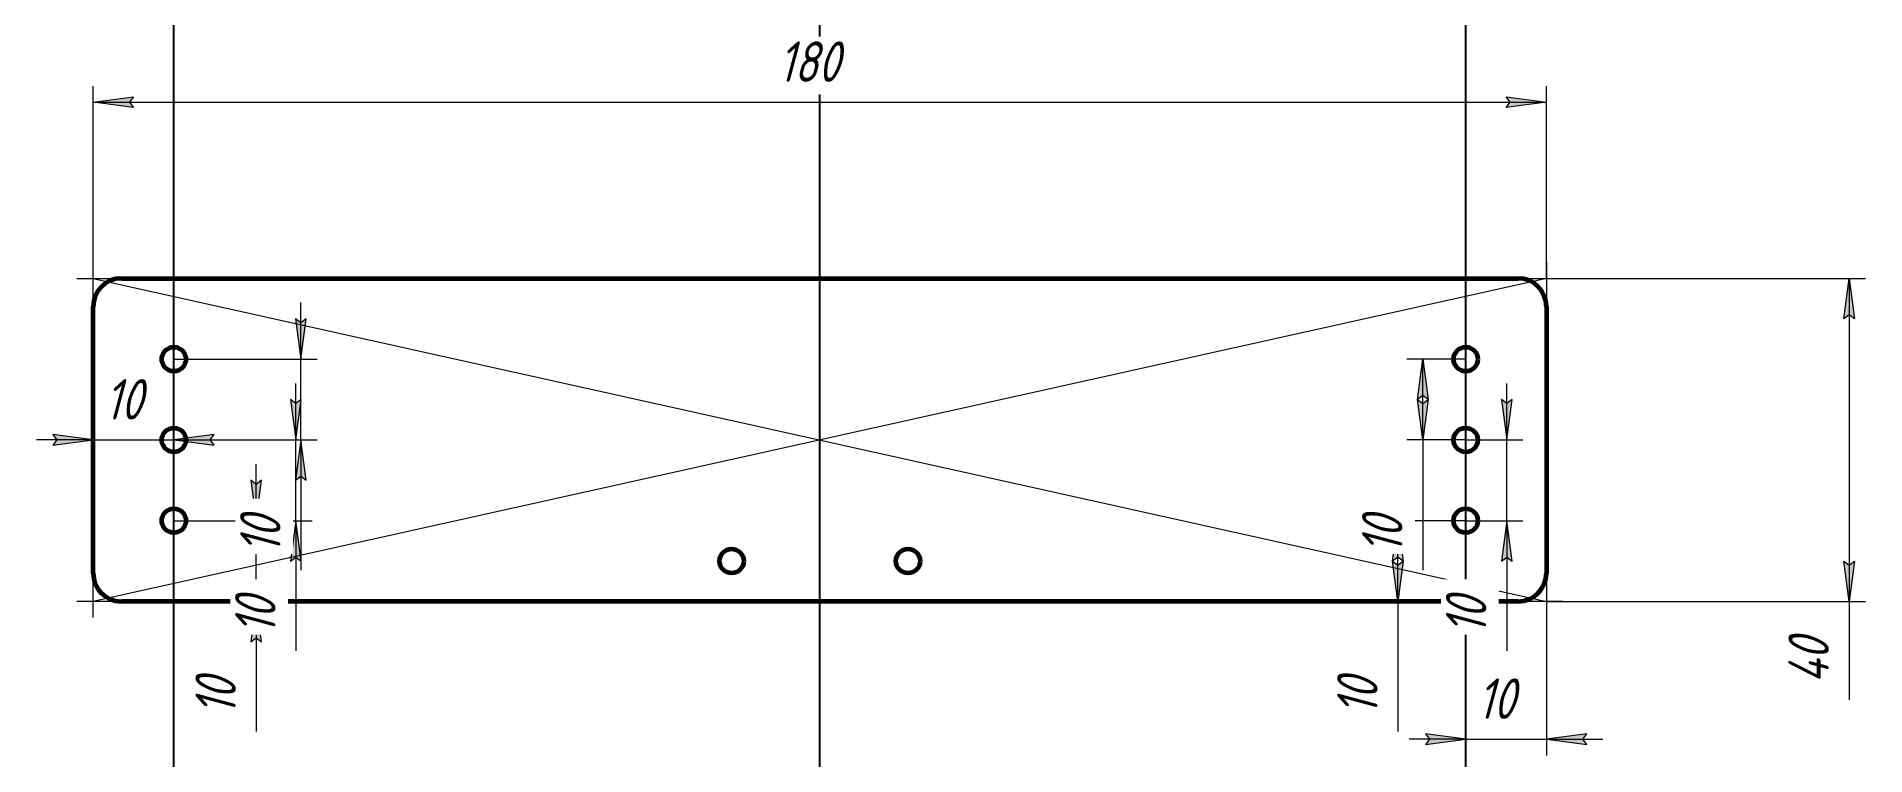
# Model space of a CAD drawing. Header units: millimetres. Extents: x -97 to 130, y -39 to 50.
import ezdxf

# ---------------------------------------------------------------- set-up
doc = ezdxf.new("R2010")
doc.units = ezdxf.units.MM
doc.linetypes.add('K5LT_BASIC', pattern=[0])
doc.linetypes.add('K5LT_THIN', pattern=[0])
doc.styles.add('KDIMTEXTSTYLE', font='GOST_AU.SHX', dxfattribs={"width": 0.96, "oblique": 15, "height": 5})
doc.styles.add('KTEXTSTYLE', font='GOST_AU.SHX', dxfattribs={"width": 0.96, "height": 5})
doc.dimstyles.new('KDIMSTYLE (1.00)', dxfattribs={"dimtxt": 5, "dimasz": 1, "dimexe": 2, "dimexo": 0, "dimgap": 1, "dimtad": 1, "dimtxsty": 'KDIMTEXTSTYLE', "dimsah": 1, "dimcen": 0, "dimdle": 1, "dimadec": 0, "dimazin": 0, "dimtfac": 0.667, "dimtmove": 0, "dimatfit": 3, "dimfxl": 1, "dimtvp": 1, "dimtolj": 1, "dimtzin": 0, "dimarcsym": 0})

# ---------------------------------------------------------------- blocks, each defined once
blk = doc.blocks.new('D0')
for points in [[(-90, 41.81), (-85, 42.47), (-85.5, 41.81), (-85, 41.16)], [(90, 41.81), (85, 42.47), (85.5, 41.81), (85, 41.16)]]:
    blk.add_hatch(color=7).paths.add_polyline_path(points)
at = {"color": 7, "linetype": 'K5LT_THIN', "lineweight": 18, "true_color": 0xffffff}
for p, q in [((-90, 20), (-90, 43.81)), ((90, 20), (90, 43.81)), ((-90, 41.81), (-85, 42.47)), ((-85, 41.16), (-90, 41.81)), ((-85, 42.47), (-85.5, 41.81)), ((-85.5, 41.81), (-85, 41.16)), ((85.5, 41.81), (85, 42.47)), ((85, 42.47), (90, 41.81)), ((90, 41.81), (85, 41.16)), ((85, 41.16), (85.5, 41.81))]:
    blk.add_line(p, q, dxfattribs=at)
blk.add_wipeout([(-5.14, 42.81), (-5.14, 49.95), (4.73, 49.95), (4.73, 42.81)])
blk.add_line((-90, 41.81), (90, 41.81), dxfattribs=at)
at = {"color": 7, "insert": (-5.14, 49.35), "char_height": 5, "attachment_point": 1, "style": 'KTEXTSTYLE'}
blk.add_mtext('\\H3.5;\\W0.965;\\Q15;\\Q15;\\H5.00;180', dxfattribs=at)
blk = doc.blocks.new('KDIMARROW_01')
blk.add_hatch(color=0).paths.add_polyline_path([(-5, -0.66), (0, 0), (-5, 0.66), (-4.5, 0)])
at = {"color": 0, "linetype": 'K5LT_THIN', "lineweight": 18}
for p, q in [((-4.5, 0), (-5, 0.66)), ((-5, 0.66), (0, 0)), ((0, 0), (-5, -0.66)), ((-5, -0.66), (-4.5, 0)), ((0, 0), (-1, 0))]:
    blk.add_line(p, q, dxfattribs=at)
blk = doc.blocks.new('D1')
for points in [[(128.16, 15), (127.5, 20), (126.84, 15), (127.5, 15.5)], [(127.5, -20), (128.16, -15), (127.5, -15.5), (126.84, -15)]]:
    blk.add_hatch(color=7).paths.add_polyline_path(points)
at = {"color": 7, "linetype": 'K5LT_THIN', "lineweight": 18, "true_color": 0xffffff}
for p, q in [((90, 20), (129.5, 20)), ((126.84, 15), (127.5, 20)), ((127.5, 20), (128.16, 15)), ((127.5, 20), (127.5, -20)), ((127.5, 15.5), (126.84, 15)), ((128.16, 15), (127.5, 15.5)), ((127.5, -20), (126.84, -15)), ((126.84, -15), (127.5, -15.5)), ((127.5, -15.5), (128.16, -15)), ((128.16, -15), (127.5, -20)), ((90, -20), (129.5, -20))]:
    blk.add_line(p, q, dxfattribs=at)
blk.add_wipeout([(126.5, -30.17), (119.37, -30.17), (119.37, -22.33), (126.5, -22.33)])
blk.add_line((127.5, -20), (127.5, -32.17), dxfattribs=at)
at = {"color": 7, "insert": (119.97, -30.17), "char_height": 5, "attachment_point": 1, "rotation": 90, "style": 'KTEXTSTYLE'}
blk.add_mtext('\\H3.5;\\W0.965;\\Q15;\\Q15;\\H5.00;40', dxfattribs=at)
blk = doc.blocks.new('D2')
for points in [[(-90, 0), (-95, 0.66), (-94.5, 0), (-95, -0.66)], [(-75.5, 0), (-75, 0.66), (-80, 0), (-75, -0.66)]]:
    blk.add_hatch(color=7).paths.add_polyline_path(points)
at = {"color": 7, "linetype": 'K5LT_THIN', "lineweight": 18, "true_color": 0xffffff}
for p, q in [((-90, 0), (-97, 0)), ((-90, 0), (-95, 0.66)), ((-95, 0.66), (-94.5, 0)), ((-94.5, 0), (-95, -0.66)), ((-95, -0.66), (-90, 0)), ((-90, -20), (-90, 2)), ((-80, -20), (-80, 2)), ((-75, 0.66), (-80, 0)), ((-80, 0), (-75, -0.66)), ((-80, 0), (-73, 0)), ((-75.5, 0), (-75, 0.66)), ((-75, -0.66), (-75.5, 0))]:
    blk.add_line(p, q, dxfattribs=at)
blk.add_wipeout([(-88.56, 1), (-88.56, 8.14), (-81.73, 8.14), (-81.73, 1)])
blk.add_line((-90, 0), (-80, 0), dxfattribs=at)
at = {"color": 7, "insert": (-88.56, 7.53), "char_height": 5, "attachment_point": 1, "style": 'KTEXTSTYLE'}
blk.add_mtext('\\H3.5;\\W0.965;\\Q15;\\Q15;\\H5.00;10', dxfattribs=at)
blk = doc.blocks.new('KDIMARROW_02')
blk.add_hatch(color=0).paths.add_polyline_path([(4.5, 0), (5, 0.66), (0, 0), (5, -0.66)])
at = {"color": 0, "linetype": 'K5LT_THIN', "lineweight": 18}
for p, q in [((0, 0), (-1, 0)), ((5, 0.66), (0, 0)), ((0, 0), (5, -0.66)), ((0, 0), (7, 0)), ((4.5, 0), (5, 0.66)), ((5, -0.66), (4.5, 0))]:
    blk.add_line(p, q, dxfattribs=at)
blk = doc.blocks.new('D3')
for points in [[(80, -37.07), (75, -36.41), (75.5, -37.07), (75, -37.73)], [(94.5, -37.07), (95, -36.41), (90, -37.07), (95, -37.73)]]:
    blk.add_hatch(color=7).paths.add_polyline_path(points)
at = {"color": 7, "linetype": 'K5LT_THIN', "lineweight": 18, "true_color": 0xffffff}
for p, q in [((80, -20), (80, -39.07)), ((90, -20), (90, -39.07)), ((80, -37.07), (73, -37.07)), ((80, -37.07), (75, -36.41)), ((75, -36.41), (75.5, -37.07)), ((75.5, -37.07), (75, -37.73)), ((75, -37.73), (80, -37.07)), ((95, -36.41), (90, -37.07)), ((90, -37.07), (95, -37.73)), ((90, -37.07), (97, -37.07)), ((94.5, -37.07), (95, -36.41)), ((95, -37.73), (94.5, -37.07))]:
    blk.add_line(p, q, dxfattribs=at)
blk.add_wipeout([(81.44, -36.07), (81.44, -28.94), (88.27, -28.94), (88.27, -36.07)])
blk.add_line((80, -37.07), (90, -37.07), dxfattribs=at)
at = {"color": 7, "insert": (81.44, -29.54), "char_height": 5, "attachment_point": 1, "style": 'KTEXTSTYLE'}
blk.add_mtext('\\H3.5;\\W0.965;\\Q15;\\Q15;\\H5.00;10', dxfattribs=at)
blk = doc.blocks.new('D4')
for points in [[(-69.79, -10), (-69.13, -5), (-69.79, -5.5), (-70.45, -5)], [(-69.13, -25), (-69.79, -20), (-70.45, -25), (-69.79, -24.5)]]:
    blk.add_hatch(color=7).paths.add_polyline_path(points)
at = {"color": 7, "linetype": 'K5LT_THIN', "lineweight": 18, "true_color": 0xffffff}
for p, q in [((-69.79, -10), (-69.79, -3)), ((-69.79, -5.5), (-70.45, -5)), ((-70.45, -5), (-69.79, -10)), ((-69.79, -10), (-69.13, -5)), ((-69.13, -5), (-69.79, -5.5)), ((-80, -10), (-67.79, -10)), ((-69.79, -20), (-69.79, -10)), ((-80, -20), (-67.79, -20)), ((-69.79, -20), (-70.45, -25)), ((-69.13, -25), (-69.79, -20)), ((-69.79, -20), (-69.79, -25)), ((-70.45, -25), (-69.79, -24.5)), ((-69.79, -24.5), (-69.13, -25))]:
    blk.add_line(p, q, dxfattribs=at)
blk.add_wipeout([(-70.79, -34.11), (-77.92, -34.11), (-77.92, -27.28), (-70.79, -27.28)])
for p, q in [((-69.79, -20), (-69.79, -27)), ((-69.79, -25), (-69.79, -36.11))]:
    blk.add_line(p, q, dxfattribs=at)
at = {"color": 7, "insert": (-77.32, -34.11), "char_height": 5, "attachment_point": 1, "rotation": 90, "style": 'KTEXTSTYLE'}
blk.add_mtext('\\H3.5;\\W0.965;\\Q15;\\Q15;\\H5.00;10', dxfattribs=at)
blk = doc.blocks.new('D5')
for points in [[(-64.88, 0), (-64.22, 5), (-64.88, 4.5), (-65.54, 5)], [(-64.22, -15), (-64.88, -10), (-65.54, -15), (-64.88, -14.5)]]:
    blk.add_hatch(color=7).paths.add_polyline_path(points)
at = {"color": 7, "linetype": 'K5LT_THIN', "lineweight": 18, "true_color": 0xffffff}
for p, q in [((-64.88, 0), (-64.88, 7)), ((-64.88, 4.5), (-65.54, 5)), ((-65.54, 5), (-64.88, 0)), ((-64.88, 0), (-64.22, 5)), ((-64.22, 5), (-64.88, 4.5)), ((-80, 0), (-62.88, 0)), ((-64.88, -10), (-64.88, 0)), ((-80, -10), (-62.88, -10)), ((-64.88, -10), (-65.54, -15)), ((-64.22, -15), (-64.88, -10)), ((-64.88, -10), (-64.88, -15)), ((-65.54, -15), (-64.88, -14.5)), ((-64.88, -14.5), (-64.22, -15))]:
    blk.add_line(p, q, dxfattribs=at)
blk.add_wipeout([(-65.88, -24.11), (-73.01, -24.11), (-73.01, -17.28), (-65.88, -17.28)])
for p, q in [((-64.88, -10), (-64.88, -17)), ((-64.88, -15), (-64.88, -26.11))]:
    blk.add_line(p, q, dxfattribs=at)
at = {"color": 7, "insert": (-72.41, -24.11), "char_height": 5, "attachment_point": 1, "rotation": 90, "style": 'KTEXTSTYLE'}
blk.add_mtext('\\H3.5;\\W0.965;\\Q15;\\Q15;\\H5.00;10', dxfattribs=at)
blk = doc.blocks.new('D6')
for points in [[(-64.26, 10), (-63.6, 15), (-64.26, 14.5), (-64.92, 15)], [(-63.6, -5), (-64.26, 0), (-64.92, -5), (-64.26, -4.5)]]:
    blk.add_hatch(color=7).paths.add_polyline_path(points)
at = {"color": 7, "linetype": 'K5LT_THIN', "lineweight": 18, "true_color": 0xffffff}
for p, q in [((-64.26, 10), (-64.26, 17)), ((-64.26, 14.5), (-64.92, 15)), ((-64.92, 15), (-64.26, 10)), ((-64.26, 10), (-63.6, 15)), ((-63.6, 15), (-64.26, 14.5)), ((-80, 10), (-62.26, 10)), ((-64.26, 0), (-64.26, 10)), ((-80, 0), (-62.26, 0)), ((-64.26, 0), (-64.92, -5)), ((-63.6, -5), (-64.26, 0)), ((-64.26, 0), (-64.26, -5)), ((-64.92, -5), (-64.26, -4.5)), ((-64.26, -4.5), (-63.6, -5))]:
    blk.add_line(p, q, dxfattribs=at)
blk.add_wipeout([(-65.26, -14.11), (-72.4, -14.11), (-72.4, -7.28), (-65.26, -7.28)])
for p, q in [((-64.26, 0), (-64.26, -7)), ((-64.26, -5), (-64.26, -16.11))]:
    blk.add_line(p, q, dxfattribs=at)
at = {"color": 7, "insert": (-71.79, -14.11), "char_height": 5, "attachment_point": 1, "rotation": 90, "style": 'KTEXTSTYLE'}
blk.add_mtext('\\H3.5;\\W0.965;\\Q15;\\Q15;\\H5.00;10', dxfattribs=at)
blk = doc.blocks.new('D7')
for points in [[(72.27, -15), (71.61, -10), (70.95, -15), (71.61, -14.5)], [(71.61, -20), (72.27, -15), (71.61, -15.5), (70.95, -15)]]:
    blk.add_hatch(color=7).paths.add_polyline_path(points)
at = {"color": 7, "linetype": 'K5LT_THIN', "lineweight": 18, "true_color": 0xffffff}
for p, q in [((80, -10), (69.61, -10)), ((70.95, -15), (71.61, -10)), ((71.61, -10), (72.27, -15)), ((71.61, -20), (71.61, -10)), ((71.61, -14.5), (70.95, -15)), ((71.61, -20), (70.95, -15)), ((70.95, -15), (71.61, -15.5)), ((72.27, -15), (71.61, -14.5)), ((71.61, -15.5), (72.27, -15)), ((72.27, -15), (71.61, -20)), ((80, -20), (69.61, -20)), ((71.61, -20), (71.61, -25))]:
    blk.add_line(p, q, dxfattribs=at)
blk.add_wipeout([(70.61, -34.11), (63.47, -34.11), (63.47, -27.28), (70.61, -27.28)])
blk.add_line((71.61, -25), (71.61, -36.11), dxfattribs=at)
at = {"color": 7, "insert": (64.08, -34.11), "char_height": 5, "attachment_point": 1, "rotation": 90, "style": 'KTEXTSTYLE'}
blk.add_mtext('\\H3.5;\\W0.965;\\Q15;\\Q15;\\H5.00;10', dxfattribs=at)
blk = doc.blocks.new('D8')
for points in [[(85.09, 0), (85.74, 5), (85.09, 4.5), (84.43, 5)], [(85.74, -15), (85.09, -10), (84.43, -15), (85.09, -14.5)]]:
    blk.add_hatch(color=7).paths.add_polyline_path(points)
at = {"color": 7, "linetype": 'K5LT_THIN', "lineweight": 18, "true_color": 0xffffff}
for p, q in [((85.09, 0), (85.09, 7)), ((85.09, 4.5), (84.43, 5)), ((84.43, 5), (85.09, 0)), ((85.09, 0), (85.74, 5)), ((85.74, 5), (85.09, 4.5)), ((80, 0), (87.09, 0)), ((85.09, -10), (85.09, 0)), ((80, -10), (87.09, -10)), ((85.09, -10), (84.43, -15)), ((85.74, -15), (85.09, -10)), ((85.09, -10), (85.09, -15)), ((84.43, -15), (85.09, -14.5)), ((85.09, -14.5), (85.74, -15))]:
    blk.add_line(p, q, dxfattribs=at)
blk.add_wipeout([(84.09, -24.11), (76.95, -24.11), (76.95, -17.28), (84.09, -17.28)])
for p, q in [((85.09, -10), (85.09, -17)), ((85.09, -15), (85.09, -26.11))]:
    blk.add_line(p, q, dxfattribs=at)
at = {"color": 7, "insert": (77.55, -24.11), "char_height": 5, "attachment_point": 1, "rotation": 90, "style": 'KTEXTSTYLE'}
blk.add_mtext('\\H3.5;\\W0.965;\\Q15;\\Q15;\\H5.00;10', dxfattribs=at)
blk = doc.blocks.new('D9')
for points in [[(75.35, 5), (74.7, 10), (74.04, 5), (74.7, 5.5)], [(74.7, 0), (75.35, 5), (74.7, 4.5), (74.04, 5)]]:
    blk.add_hatch(color=7).paths.add_polyline_path(points)
at = {"color": 7, "linetype": 'K5LT_THIN', "lineweight": 18, "true_color": 0xffffff}
for p, q in [((80, 10), (72.7, 10)), ((74.04, 5), (74.7, 10)), ((74.7, 10), (75.35, 5)), ((74.7, 0), (74.7, 10)), ((74.7, 5.5), (74.04, 5)), ((74.7, 0), (74.04, 5)), ((74.04, 5), (74.7, 4.5)), ((75.35, 5), (74.7, 5.5)), ((74.7, 4.5), (75.35, 5)), ((75.35, 5), (74.7, 0)), ((80, 0), (72.7, 0)), ((74.7, 0), (74.7, -5))]:
    blk.add_line(p, q, dxfattribs=at)
blk.add_wipeout([(73.7, -14.11), (66.56, -14.11), (66.56, -7.28), (73.7, -7.28)])
blk.add_line((74.7, -5), (74.7, -16.11), dxfattribs=at)
at = {"color": 7, "insert": (67.16, -14.11), "char_height": 5, "attachment_point": 1, "rotation": 90, "style": 'KTEXTSTYLE'}
blk.add_mtext('\\H3.5;\\W0.965;\\Q15;\\Q15;\\H5.00;10', dxfattribs=at)
blk = doc.blocks.new('U0')
at = {"color": 7, "linetype": 'K5LT_THIN', "lineweight": 18, "true_color": 0xffffff}
for p, q in [((-90, 16.5), (-90, 22)), ((-92, 20), (-86.5, 20))]:
    blk.add_line(p, q, dxfattribs=at)
blk = doc.blocks.new('U1')
at = {"color": 7, "linetype": 'K5LT_THIN', "lineweight": 18, "true_color": 0xffffff}
for p, q in [((90, 22), (90, 16.5)), ((86.5, 20), (92, 20))]:
    blk.add_line(p, q, dxfattribs=at)
blk = doc.blocks.new('U2')
at = {"color": 7, "linetype": 'K5LT_THIN', "lineweight": 18, "true_color": 0xffffff}
for p, q in [((90, -16.5), (90, -22)), ((92, -20), (86.5, -20))]:
    blk.add_line(p, q, dxfattribs=at)
blk = doc.blocks.new('U3')
at = {"color": 7, "linetype": 'K5LT_THIN', "lineweight": 18, "true_color": 0xffffff}
for p, q in [((-90, -22), (-90, -16.5)), ((-86.5, -20), (-92, -20))]:
    blk.add_line(p, q, dxfattribs=at)

msp = doc.modelspace()

# ---------------------------------------------------------------- linework, layer by layer
at = {"color": 7, "linetype": 'K5LT_THIN', "lineweight": 18, "true_color": 0xffffff}
for p, q in [((90, 20), (-90, -20)), ((-90, 20), (90, -20))]:
    msp.add_line(p, q, dxfattribs=at)
at = {"color": 143, "linetype": 'K5LT_BASIC', "lineweight": 60, "true_color": 0x33acca}
for p, q in [((-86.5, 20), (86.5, 20)), ((-90, -16.5), (-90, 16.5)), ((90, 16.5), (90, -16.5)), ((86.5, -20), (-86.5, -20))]:
    msp.add_line(p, q, dxfattribs=at)
at = {"color": 232, "true_color": 0xc52b79}
for p in [(-80, 0), (0, 0), (80, 0)]:
    msp.add_xline(p, (0, 1), dxfattribs=at)
at = {"color": 143, "linetype": 'K5LT_BASIC', "lineweight": 60, "true_color": 0x33acca}
for centre in [(-80, 10), (80, 10), (-80, 0), (80, 0), (-80, -10), (80, -10), (-10.923, -15), (10.923, -15)]:
    msp.add_circle(centre, 1.5, dxfattribs=at)
for centre, start, end in [((-86.5, 16.5), 90, 180), ((86.5, 16.5), 0, 90), ((-86.5, -16.5), 180, 270), ((86.5, -16.5), 270, 0)]:
    msp.add_arc(centre, 3.5, start, end, dxfattribs=at)
at = {"color": 11, "true_color": 0xff8080}
for p in [(0, 0), (0, -20)]:
    msp.add_point(p, dxfattribs=at)

# ---------------------------------------------------------------- next in the draw order: dimensions: what is measured, and where the dimension line sits
at = {"color": 7, "true_color": 0xffffff}
for base, p1, p2, override, picture, middle in [((-90, 41.814), (90, 20), (-90, 20), {"dimexo": 0, "dimpost": '\\H5.0;\\W0.965;\\Q15;<>', "dimblk1": 'KDIMARROW_01', "dimblk2": 'KDIMARROW_01', "dimse1": 0, "dimse2": 0, "dimclrt": 7, "dimtol": 1, "dimtp": 0, "dimtm": 0, "dimtdec": 5, "dimtolj": 1}, 'D0', (0, 41.814)), ((-90, 0), (-80, -20), (-90, -20), {"dimexo": 0, "dimpost": '\\H5.0;\\W0.965;\\Q15;<>', "dimblk1": 'KDIMARROW_02', "dimblk2": 'KDIMARROW_02', "dimse1": 0, "dimse2": 0, "dimclrt": 7, "dimtol": 1, "dimtp": 0, "dimtm": 0, "dimtdec": 5, "dimtolj": 1}, 'D2', (-85, 0))]:
    dim = msp.add_linear_dim(base=base, p1=p1, p2=p2, dimstyle='KDIMSTYLE (1.00)', override=override, dxfattribs=at)
    dim.commit()
    dim.dimension.update_dxf_attribs({"geometry": picture, "text_midpoint": middle, "dimtype": 160})

# ---------------------------------------------------------------- next in the draw order: block references
for name in ['U0', 'U3']:
    msp.add_blockref(name, (0, 0))

# ---------------------------------------------------------------- next in the draw order: dimensions: what is measured, and where the dimension line sits
for base, p1, p2, override, picture, middle in [((127.502, 20), (90, -20), (90, 20), {"dimexo": 0, "dimpost": '\\H5.0;\\W0.965;\\Q15;<>', "dimblk1": 'KDIMARROW_01', "dimblk2": 'KDIMARROW_01', "dimse1": 0, "dimse2": 0, "dimclrt": 7, "dimtol": 1, "dimtp": 0, "dimtm": 0, "dimtdec": 5, "dimtolj": 1}, 'D1', (127.502, -26.085)), ((-69.788, -20), (-80, -10), (-80, -20), {"dimexo": 0, "dimpost": '\\H5.0;\\W0.965;\\Q15;<>', "dimblk1": 'KDIMARROW_02', "dimblk2": 'KDIMARROW_02', "dimse1": 0, "dimse2": 0, "dimclrt": 7, "dimtol": 1, "dimtp": 0, "dimtm": 0, "dimtdec": 5, "dimtolj": 1}, 'D4', (-69.788, -30.556))]:
    dim = msp.add_linear_dim(base=base, p1=p1, p2=p2, angle=90, dimstyle='KDIMSTYLE (1.00)', override=override, dxfattribs=at)
    dim.commit()
    dim.dimension.update_dxf_attribs({"geometry": picture, "text_midpoint": middle, "dimtype": 160})

# ---------------------------------------------------------------- next in the draw order: block references
msp.add_blockref('U1', (0, 0))

# ---------------------------------------------------------------- next in the draw order: dimensions: what is measured, and where the dimension line sits
dim = msp.add_linear_dim(base=(-64.879, -10), p1=(-80, 0), p2=(-80, -10), angle=90, dimstyle='KDIMSTYLE (1.00)', override={"dimexo": 0, "dimpost": '\\H5.0;\\W0.965;\\Q15;<>', "dimblk1": 'KDIMARROW_02', "dimblk2": 'KDIMARROW_02', "dimse1": 0, "dimse2": 0, "dimclrt": 7, "dimtol": 1, "dimtp": 0, "dimtm": 0, "dimtdec": 5, "dimtolj": 1}, dxfattribs=at)
dim.commit()
dim.dimension.update_dxf_attribs({"geometry": 'D5', "text_midpoint": (-64.879, -20.556), "dimtype": 160})
dim = msp.add_linear_dim(base=(80, -37.071), p1=(90, -20), p2=(80, -20), dimstyle='KDIMSTYLE (1.00)', override={"dimexo": 0, "dimpost": '\\H5.0;\\W0.965;\\Q15;<>', "dimblk1": 'KDIMARROW_02', "dimblk2": 'KDIMARROW_02', "dimse1": 0, "dimse2": 0, "dimclrt": 7, "dimtol": 1, "dimtp": 0, "dimtm": 0, "dimtdec": 5, "dimtolj": 1}, dxfattribs=at)
dim.commit()
dim.dimension.update_dxf_attribs({"geometry": 'D3', "text_midpoint": (85, -37.071), "dimtype": 160})

# ---------------------------------------------------------------- next in the draw order: dimensions: what is measured, and where the dimension line sits
for base, p1, p2, override, picture, middle in [((-64.26, 0), (-80, 10), (-80, 0), {"dimexo": 0, "dimpost": '\\H5.0;\\W0.965;\\Q15;<>', "dimblk1": 'KDIMARROW_02', "dimblk2": 'KDIMARROW_02', "dimse1": 0, "dimse2": 0, "dimclrt": 7, "dimtol": 1, "dimtp": 0, "dimtm": 0, "dimtdec": 5, "dimtolj": 1}, 'D6', (-64.26, -10.556)), ((71.61, -20), (80, -10), (80, -20), {"dimexo": 0, "dimpost": '\\H5.0;\\W0.965;\\Q15;<>', "dimblk1": 'KDIMARROW_01', "dimblk2": 'KDIMARROW_01', "dimse1": 0, "dimse2": 0, "dimclrt": 7, "dimtol": 1, "dimtp": 0, "dimtm": 0, "dimtdec": 5, "dimtolj": 1}, 'D7', (71.61, -30.556))]:
    dim = msp.add_linear_dim(base=base, p1=p1, p2=p2, angle=90, dimstyle='KDIMSTYLE (1.00)', override=override, dxfattribs=at)
    dim.commit()
    dim.dimension.update_dxf_attribs({"geometry": picture, "text_midpoint": middle, "dimtype": 160})

# ---------------------------------------------------------------- next in the draw order: dimensions: what is measured, and where the dimension line sits
dim = msp.add_linear_dim(base=(85.085, -10), p1=(80, 0), p2=(80, -10), angle=90, dimstyle='KDIMSTYLE (1.00)', override={"dimexo": 0, "dimpost": '\\H5.0;\\W0.965;\\Q15;<>', "dimblk1": 'KDIMARROW_02', "dimblk2": 'KDIMARROW_02', "dimse1": 0, "dimse2": 0, "dimclrt": 7, "dimtol": 1, "dimtp": 0, "dimtm": 0, "dimtdec": 5, "dimtolj": 1}, dxfattribs=at)
dim.commit()
dim.dimension.update_dxf_attribs({"geometry": 'D8', "text_midpoint": (85.085, -20.556), "dimtype": 160})

# ---------------------------------------------------------------- next in the draw order: block references
msp.add_blockref('U2', (0, 0))

# ---------------------------------------------------------------- next in the draw order: dimensions: what is measured, and where the dimension line sits
dim = msp.add_linear_dim(base=(74.696, 0), p1=(80, 10), p2=(80, 0), angle=90, dimstyle='KDIMSTYLE (1.00)', override={"dimexo": 0, "dimpost": '\\H5.0;\\W0.965;\\Q15;<>', "dimblk1": 'KDIMARROW_01', "dimblk2": 'KDIMARROW_01', "dimse1": 0, "dimse2": 0, "dimclrt": 7, "dimtol": 1, "dimtp": 0, "dimtm": 0, "dimtdec": 5, "dimtolj": 1}, dxfattribs=at)
dim.commit()
dim.dimension.update_dxf_attribs({"geometry": 'D9', "text_midpoint": (74.696, -10.556), "dimtype": 160})

doc.saveas('drawing.dxf')
